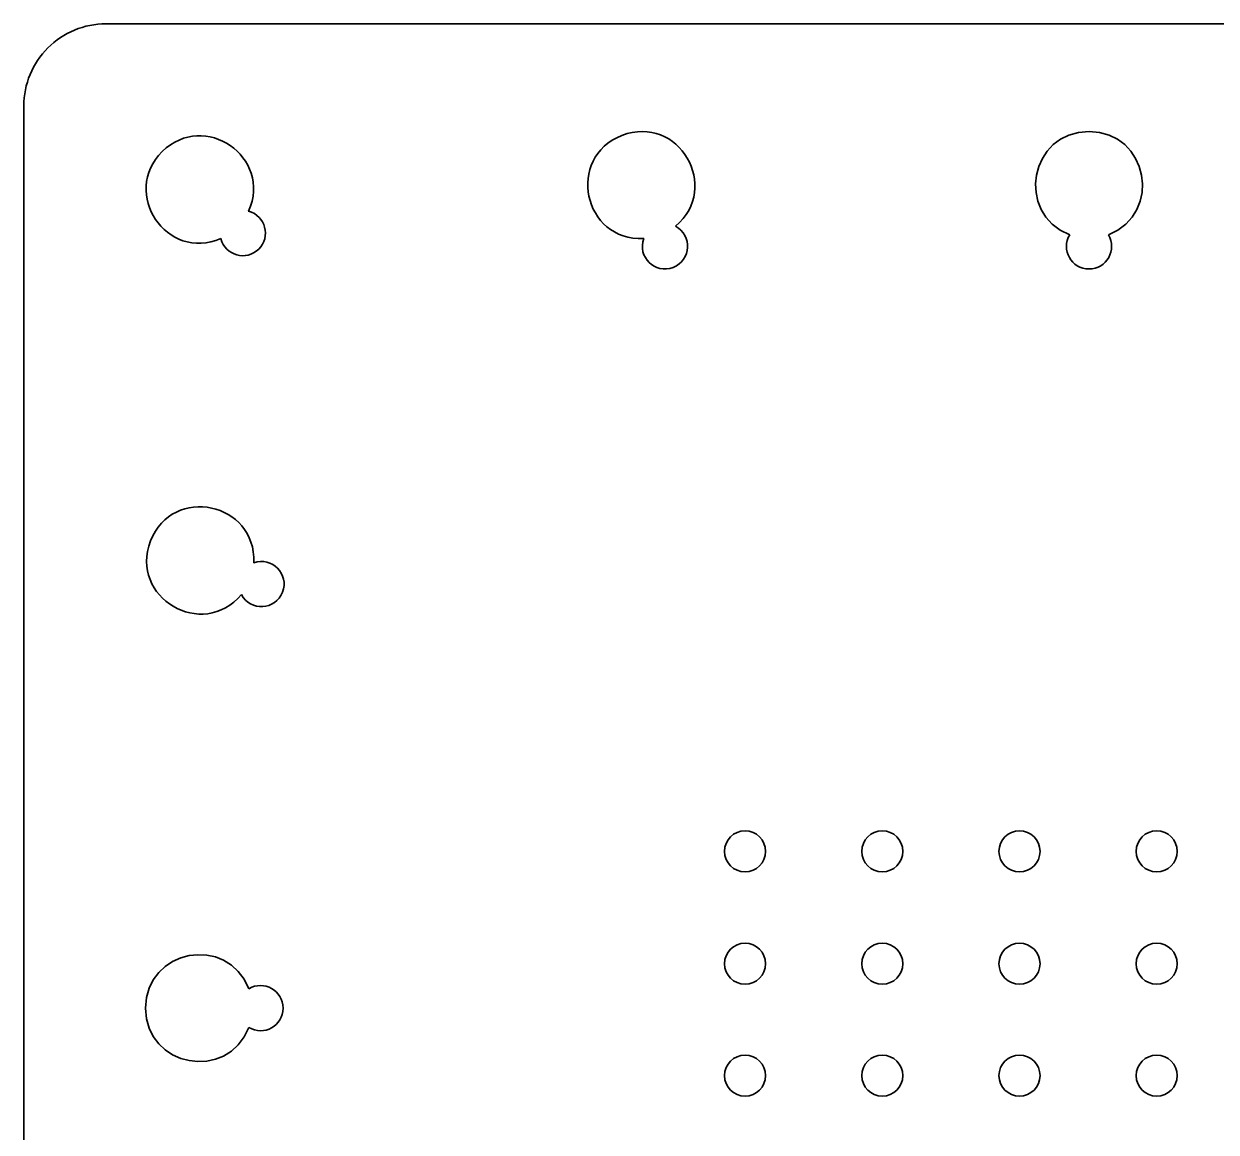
# Model space of a CAD drawing. Header units: millimetres. Extents: x -142 to 80, y -99 to 99.
# Drawn here: x -142.47 to -113.45, y 52.39 to 79.36 of the extents above; entities that cross this region are included whole.
import ezdxf

# ---------------------------------------------------------------- set-up
doc = ezdxf.new("R2010")
doc.units = ezdxf.units.MM
doc.header["$MEASUREMENT"] = 0
doc.layers.add('Default', color=7, linetype='Continuous')
doc.layers.add('Layer 1', color=7, linetype='Continuous')

msp = doc.modelspace()

# ---------------------------------------------------------------- linework, layer by layer
at = {"layer": 'Default', "color": 5, "lineweight": 35}
msp.add_open_spline([(-140.4711, 79.3601), (-141.0015, 79.3601), (-141.5102, 79.1494), (-141.8853, 78.7743), (-141.8853, 78.7743), (-142.2604, 78.3992), (-142.4711, 77.8905), (-142.4711, 77.3602)], degree=3, knots=[0, 0, 0, 0, 0.3333333, 0.3333333, 0.3333333, 0.3333333, 1, 1, 1, 1], dxfattribs=at)
for points in [[(-92.0285, 79.3601), (-92.0285, 79.3601), (-140.4711, 79.3601), (-140.4711, 79.3601)], [(-142.4711, 77.3602), (-142.4711, 77.3602), (-142.4711, 33.4871), (-142.4711, 33.4871)]]:
    msp.add_open_spline(points, degree=3, dxfattribs=at)
at = {"layer": 'Layer 1', "color": 5, "lineweight": 35}
for points, knots in [([(-137.6743, 74.1323), (-138.9942, 73.5655), (-140.1228, 75.2423), (-139.1008, 76.2517), (-139.1008, 76.2517), (-138.0789, 77.2612), (-136.4162, 76.1119), (-136.9992, 74.7992), (-136.9992, 74.7992), (-136.5886, 74.6894), (-136.4524, 74.1752), (-136.7548, 73.8766), (-136.7548, 73.8766), (-137.0572, 73.5779), (-137.5696, 73.7204), (-137.6743, 74.1323)], [0, 0, 0, 0, 0.2, 0.2, 0.2, 0.2, 0.4, 0.4, 0.4, 0.4, 0.6, 0.6, 0.6, 0.6, 1, 1, 1, 1]), ([(-126.611, 74.4332), (-126.1913, 74.215), (-126.2245, 73.6038), (-126.6654, 73.4326), (-126.6654, 73.4326), (-127.1064, 73.2611), (-127.5436, 73.6895), (-127.3813, 74.1338), (-127.3813, 74.1338), (-128.8531, 74.0644), (-129.2868, 76.1104), (-127.9134, 76.6441), (-127.9134, 76.6441), (-126.54, 77.1779), (-125.4784, 75.3757), (-126.611, 74.4332)], [0, 0, 0, 0, 0.2, 0.2, 0.2, 0.2, 0.4, 0.4, 0.4, 0.4, 0.6, 0.6, 0.6, 0.6, 1, 1, 1, 1]), ([(-117.0129, 74.2284), (-118.3542, 74.7491), (-117.9813, 76.7402), (-116.5425, 76.7402), (-116.5425, 76.7402), (-115.1037, 76.7402), (-114.7308, 74.7491), (-116.0721, 74.2284)], [0, 0, 0, 0, 0.3333333, 0.3333333, 0.3333333, 0.3333333, 1, 1, 1, 1]), ([(-116.0721, 74.2284), (-115.8501, 73.8618), (-116.114, 73.3934), (-116.5425, 73.3934), (-116.5425, 73.3934), (-116.971, 73.3934), (-117.2349, 73.8618), (-117.0129, 74.2284)], [0, 0, 0, 0, 0.3333333, 0.3333333, 0.3333333, 0.3333333, 1, 1, 1, 1]), ([(-137.1752, 65.4719), (-136.957, 65.0522), (-136.3459, 65.0855), (-136.1746, 65.5264), (-136.1746, 65.5264), (-136.0032, 65.9674), (-136.4315, 66.4045), (-136.8759, 66.2422), (-136.8759, 66.2422), (-136.8064, 67.714), (-138.8525, 68.1478), (-139.3862, 66.7744), (-139.3862, 66.7744), (-139.9199, 65.401), (-138.1178, 64.3394), (-137.1752, 65.4719)], [0, 0, 0, 0, 0.2, 0.2, 0.2, 0.2, 0.4, 0.4, 0.4, 0.4, 0.6, 0.6, 0.6, 0.6, 1, 1, 1, 1]), ([(-124.4156, 59.2199), (-124.4156, 59.496), (-124.6395, 59.7199), (-124.9156, 59.7199), (-124.9156, 59.7199), (-125.1918, 59.7199), (-125.4156, 59.496), (-125.4156, 59.2199), (-125.4156, 59.2199), (-125.4156, 58.9437), (-125.1918, 58.7199), (-124.9156, 58.7199), (-124.9156, 58.7199), (-124.6395, 58.7199), (-124.4156, 58.9437), (-124.4156, 59.2199)], [0, 0, 0, 0, 0.2, 0.2, 0.2, 0.2, 0.4, 0.4, 0.4, 0.4, 0.6, 0.6, 0.6, 0.6, 1, 1, 1, 1]), ([(-121.0753, 59.2199), (-121.0753, 59.496), (-121.2992, 59.7199), (-121.5753, 59.7199), (-121.5753, 59.7199), (-121.8514, 59.7199), (-122.0753, 59.496), (-122.0753, 59.2199), (-122.0753, 59.2199), (-122.0753, 58.9437), (-121.8514, 58.7199), (-121.5753, 58.7199), (-121.5753, 58.7199), (-121.2992, 58.7199), (-121.0753, 58.9437), (-121.0753, 59.2199)], [0, 0, 0, 0, 0.2, 0.2, 0.2, 0.2, 0.4, 0.4, 0.4, 0.4, 0.6, 0.6, 0.6, 0.6, 1, 1, 1, 1]), ([(-117.735, 59.2199), (-117.735, 59.496), (-117.9589, 59.7199), (-118.235, 59.7199), (-118.235, 59.7199), (-118.5111, 59.7199), (-118.735, 59.496), (-118.735, 59.2199), (-118.735, 59.2199), (-118.735, 58.9437), (-118.5111, 58.7199), (-118.235, 58.7199), (-118.235, 58.7199), (-117.9589, 58.7199), (-117.735, 58.9437), (-117.735, 59.2199)], [0, 0, 0, 0, 0.2, 0.2, 0.2, 0.2, 0.4, 0.4, 0.4, 0.4, 0.6, 0.6, 0.6, 0.6, 1, 1, 1, 1]), ([(-114.3948, 59.2199), (-114.3948, 59.496), (-114.6187, 59.7199), (-114.8948, 59.7199), (-114.8948, 59.7199), (-115.171, 59.7199), (-115.3948, 59.496), (-115.3948, 59.2199), (-115.3948, 59.2199), (-115.3948, 58.9437), (-115.171, 58.7199), (-114.8948, 58.7199), (-114.8948, 58.7199), (-114.6187, 58.7199), (-114.3948, 58.9437), (-114.3948, 59.2199)], [0, 0, 0, 0, 0.2, 0.2, 0.2, 0.2, 0.4, 0.4, 0.4, 0.4, 0.6, 0.6, 0.6, 0.6, 1, 1, 1, 1]), ([(-136.995, 55.8739), (-137.5157, 57.2153), (-139.5069, 56.8422), (-139.5069, 55.4034), (-139.5069, 55.4034), (-139.5069, 53.9646), (-137.5157, 53.5916), (-136.995, 54.933)], [0, 0, 0, 0, 0.3333333, 0.3333333, 0.3333333, 0.3333333, 1, 1, 1, 1]), ([(-124.4156, 56.4844), (-124.4156, 56.7605), (-124.6395, 56.9844), (-124.9156, 56.9844), (-124.9156, 56.9844), (-125.1918, 56.9844), (-125.4156, 56.7605), (-125.4156, 56.4844), (-125.4156, 56.4844), (-125.4156, 56.2082), (-125.1918, 55.9844), (-124.9156, 55.9844), (-124.9156, 55.9844), (-124.6395, 55.9844), (-124.4156, 56.2082), (-124.4156, 56.4844)], [0, 0, 0, 0, 0.2, 0.2, 0.2, 0.2, 0.4, 0.4, 0.4, 0.4, 0.6, 0.6, 0.6, 0.6, 1, 1, 1, 1]), ([(-121.0753, 56.4844), (-121.0753, 56.7605), (-121.2992, 56.9844), (-121.5753, 56.9844), (-121.5753, 56.9844), (-121.8514, 56.9844), (-122.0753, 56.7605), (-122.0753, 56.4844), (-122.0753, 56.4844), (-122.0753, 56.2082), (-121.8514, 55.9844), (-121.5753, 55.9844), (-121.5753, 55.9844), (-121.2992, 55.9844), (-121.0753, 56.2082), (-121.0753, 56.4844)], [0, 0, 0, 0, 0.2, 0.2, 0.2, 0.2, 0.4, 0.4, 0.4, 0.4, 0.6, 0.6, 0.6, 0.6, 1, 1, 1, 1]), ([(-117.735, 56.4844), (-117.735, 56.7605), (-117.9589, 56.9844), (-118.235, 56.9844), (-118.235, 56.9844), (-118.5111, 56.9844), (-118.735, 56.7605), (-118.735, 56.4844), (-118.735, 56.4844), (-118.735, 56.2082), (-118.5111, 55.9844), (-118.235, 55.9844), (-118.235, 55.9844), (-117.9589, 55.9844), (-117.735, 56.2082), (-117.735, 56.4844)], [0, 0, 0, 0, 0.2, 0.2, 0.2, 0.2, 0.4, 0.4, 0.4, 0.4, 0.6, 0.6, 0.6, 0.6, 1, 1, 1, 1]), ([(-114.3948, 56.4844), (-114.3948, 56.7605), (-114.6187, 56.9844), (-114.8948, 56.9844), (-114.8948, 56.9844), (-115.171, 56.9844), (-115.3948, 56.7605), (-115.3948, 56.4844), (-115.3948, 56.4844), (-115.3948, 56.2082), (-115.171, 55.9844), (-114.8948, 55.9844), (-114.8948, 55.9844), (-114.6187, 55.9844), (-114.3948, 56.2082), (-114.3948, 56.4844)], [0, 0, 0, 0, 0.2, 0.2, 0.2, 0.2, 0.4, 0.4, 0.4, 0.4, 0.6, 0.6, 0.6, 0.6, 1, 1, 1, 1]), ([(-136.995, 54.933), (-136.6284, 54.711), (-136.16, 54.9749), (-136.16, 55.4034), (-136.16, 55.4034), (-136.16, 55.832), (-136.6284, 56.0959), (-136.995, 55.8739)], [0, 0, 0, 0, 0.3333333, 0.3333333, 0.3333333, 0.3333333, 1, 1, 1, 1]), ([(-124.4156, 53.7609), (-124.4156, 54.0371), (-124.6395, 54.261), (-124.9156, 54.261), (-124.9156, 54.261), (-125.1918, 54.261), (-125.4156, 54.0371), (-125.4156, 53.7609), (-125.4156, 53.7609), (-125.4156, 53.4848), (-125.1918, 53.261), (-124.9156, 53.261), (-124.9156, 53.261), (-124.6395, 53.261), (-124.4156, 53.4848), (-124.4156, 53.7609)], [0, 0, 0, 0, 0.2, 0.2, 0.2, 0.2, 0.4, 0.4, 0.4, 0.4, 0.6, 0.6, 0.6, 0.6, 1, 1, 1, 1]), ([(-121.0753, 53.7609), (-121.0753, 54.0371), (-121.2992, 54.261), (-121.5753, 54.261), (-121.5753, 54.261), (-121.8514, 54.261), (-122.0753, 54.0371), (-122.0753, 53.7609), (-122.0753, 53.7609), (-122.0753, 53.4848), (-121.8514, 53.261), (-121.5753, 53.261), (-121.5753, 53.261), (-121.2992, 53.261), (-121.0753, 53.4848), (-121.0753, 53.7609)], [0, 0, 0, 0, 0.2, 0.2, 0.2, 0.2, 0.4, 0.4, 0.4, 0.4, 0.6, 0.6, 0.6, 0.6, 1, 1, 1, 1]), ([(-117.735, 53.7609), (-117.735, 54.0371), (-117.9589, 54.261), (-118.235, 54.261), (-118.235, 54.261), (-118.5111, 54.261), (-118.735, 54.0371), (-118.735, 53.7609), (-118.735, 53.7609), (-118.735, 53.4848), (-118.5111, 53.261), (-118.235, 53.261), (-118.235, 53.261), (-117.9589, 53.261), (-117.735, 53.4848), (-117.735, 53.7609)], [0, 0, 0, 0, 0.2, 0.2, 0.2, 0.2, 0.4, 0.4, 0.4, 0.4, 0.6, 0.6, 0.6, 0.6, 1, 1, 1, 1]), ([(-114.3948, 53.7609), (-114.3948, 54.0371), (-114.6187, 54.261), (-114.8948, 54.261), (-114.8948, 54.261), (-115.171, 54.261), (-115.3948, 54.0371), (-115.3948, 53.7609), (-115.3948, 53.7609), (-115.3948, 53.4848), (-115.171, 53.261), (-114.8948, 53.261), (-114.8948, 53.261), (-114.6187, 53.261), (-114.3948, 53.4848), (-114.3948, 53.7609)], [0, 0, 0, 0, 0.2, 0.2, 0.2, 0.2, 0.4, 0.4, 0.4, 0.4, 0.6, 0.6, 0.6, 0.6, 1, 1, 1, 1])]:
    msp.add_open_spline(points, degree=3, knots=knots, dxfattribs=at)

doc.saveas('drawing.dxf')
